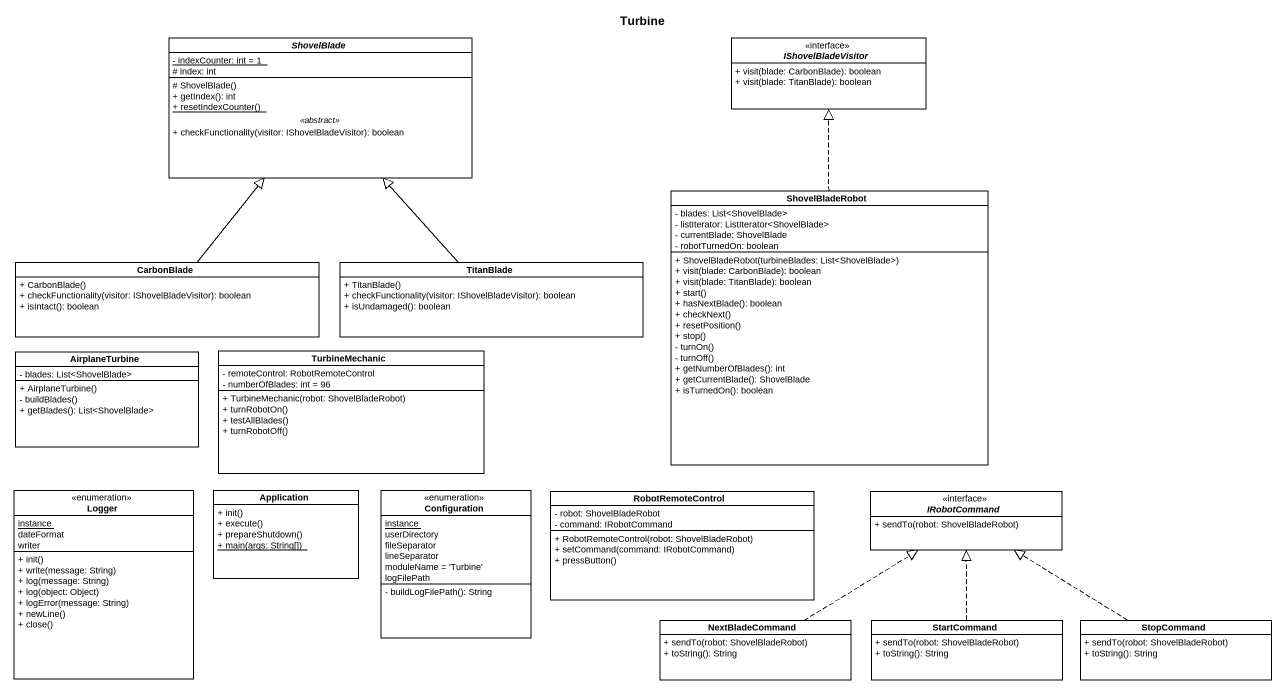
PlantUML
@startuml
title Turbine
hide circle
hide empty members
skinparam classAttributeIconSize 0
abstract class ShovelBlade {
  {static} - indexCounter: int = 1
  # index: int
  --
  # ShovelBlade()
  + getIndex(): int
  {static} + resetIndexCounter()
  .. <<abstract>> ..
  + checkFunctionality(visitor: IShovelBladeVisitor): boolean
}
interface IShovelBladeVisitor {
  + visit(blade: CarbonBlade): boolean
  + visit(blade: TitanBlade): boolean
}
class ShovelBladeRobot {
  - blades: List<ShovelBlade>
  - listIterator: ListIterator<ShovelBlade>
  - currentBlade: ShovelBlade
  - robotTurnedOn: boolean
  + ShovelBladeRobot(turbineBlades: List<ShovelBlade>)
  + visit(blade: CarbonBlade): boolean
  + visit(blade: TitanBlade): boolean
  + start()
  + hasNextBlade(): boolean
  + checkNext()
  + resetPosition()
  + stop()
  - turnOn()
  - turnOff()
  + getNumberOfBlades(): int
  + getCurrentBlade(): ShovelBlade
  + isTurnedOn(): boolean
}
class CarbonBlade {
  + CarbonBlade()
  + checkFunctionality(visitor: IShovelBladeVisitor): boolean
  + isIntact(): boolean
}
class TitanBlade {
  + TitanBlade()
  + checkFunctionality(visitor: IShovelBladeVisitor): boolean
  + isUndamaged(): boolean
}
class AirplaneTurbine {
  - blades: List<ShovelBlade>
  + AirplaneTurbine()
  - buildBlades()
  + getBlades(): List<ShovelBlade>
}
class TurbineMechanic {
  - remoteControl: RobotRemoteControl
  - numberOfBlades: int = 96
  + TurbineMechanic(robot: ShovelBladeRobot)
  + turnRobotOn()
  + testAllBlades()
  + turnRobotOff()
}
enum Logger {
  {static} instance
  dateFormat
  writer
  + init()
  + write(message: String)
  + log(message: String)
  + log(object: Object)
  + logError(message: String)
  + newLine()
  + close()
}
class Application {
  + init()
  + execute()
  + prepareShutdown()
  {static} + main(args: String[])
}
enum Configuration {
  {static} instance
  userDirectory
  fileSeparator
  lineSeparator
  moduleName = 'Turbine'
  logFilePath
  - buildLogFilePath(): String
}
class RobotRemoteControl {
  - robot: ShovelBladeRobot
  - command: IRobotCommand
  + RobotRemoteControl(robot: ShovelBladeRobot)
  + setCommand(command: IRobotCommand)
  + pressButton()
}
interface IRobotCommand {
  + sendTo(robot: ShovelBladeRobot)
}
class NextBladeCommand {
  + sendTo(robot: ShovelBladeRobot)
  + toString(): String
}
class StartCommand {
  + sendTo(robot: ShovelBladeRobot)
  + toString(): String
}
class StopCommand {
  + sendTo(robot: ShovelBladeRobot)
  + toString(): String
}
ShovelBladeRobot .up.|> IShovelBladeVisitor
CarbonBlade -up-|> ShovelBlade
TitanBlade -up-|> ShovelBlade
NextBladeCommand .up.|> IRobotCommand
StartCommand .up.|> IRobotCommand
StopCommand .up.|> IRobotCommand
@enduml
